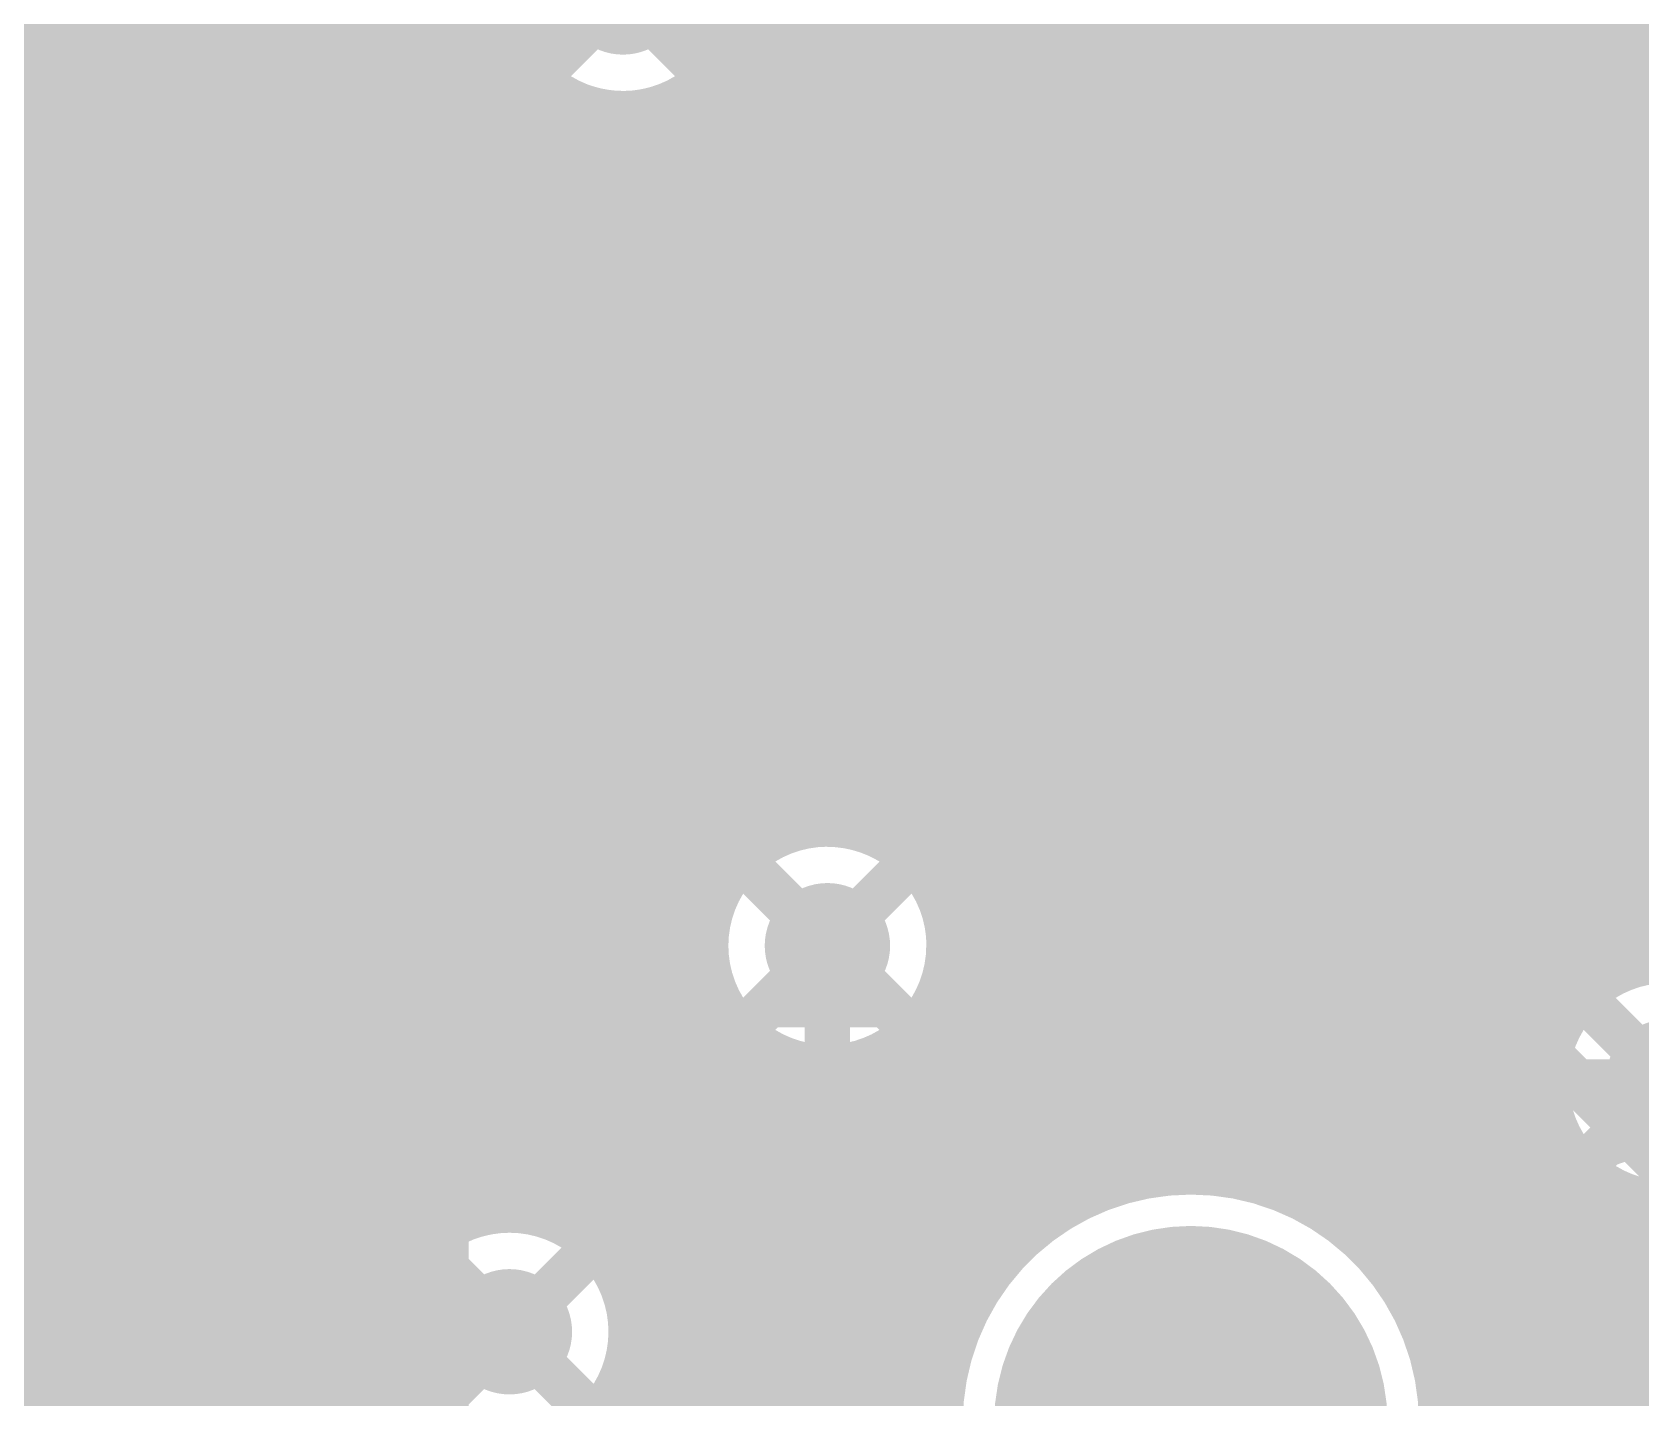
# Model space of a CAD drawing. Extents: x -5 to 112, y -62 to 71.
# Drawn here: x 57.02 to 66.02, y 46.49 to 54.13 of the extents above; entities that cross this region are included whole.
import ezdxf

# ---------------------------------------------------------------- set-up
doc = ezdxf.new("R2010")
doc.units = 0
doc.header["$MEASUREMENT"] = 0
doc.layers.get('0').update_dxf_attribs({"linetype": 'CONTINUOUS'})
for name, color, linetype in [('25-336-0_BOT', 7, 'CONTINUOUS'), ('25-336-0_DRD', 7, 'CONTINUOUS'), ('25-336-0_DRL', 2, 'CONTINUOUS'), ('25-336-0_IN1', 4, 'CONTINUOUS'), ('25-336-0_IN2', 3, 'CONTINUOUS'), ('25-336-0_SMB', 5, 'CONTINUOUS'), ('25-336-0_SMT', 10, 'CONTINUOUS'), ('25-336-0_SPT', 14, 'CONTINUOUS'), ('25-336-0_SST', 9, 'CONTINUOUS'), ('25-336-0_TOP', 12, 'CONTINUOUS'), ('THRUHOLE_TAP', 8, 'CONTINUOUS')]:
    doc.layers.add(name, color=color, linetype=linetype)

# ---------------------------------------------------------------- blocks, each defined once
blk = doc.blocks.new('ROUND_33')
at = {"const_width": 1.09982}
blk.add_lwpolyline([(-0.54991, 0, 1), (0.54991, 0, 1)], format="xyb", close=True, dxfattribs=at)
blk = doc.blocks.new('ROUND_11')
at = {"const_width": 0.35052}
blk.add_lwpolyline([(-0.17526, 0, 1), (0.17526, 0, 1)], format="xyb", close=True, dxfattribs=at)
blk = doc.blocks.new('ROUND_65')
at = {"const_width": 0.35052}
blk.add_lwpolyline([(-0.17526, 0, 1), (0.17526, 0, 1)], format="xyb", close=True, dxfattribs=at)
blk = doc.blocks.new('ROUND_59')
at = {"const_width": 0.50038}
blk.add_lwpolyline([(-0.25019, 0, 1), (0.25019, 0, 1)], format="xyb", close=True, dxfattribs=at)
blk = doc.blocks.new('ROUND_81')
at = {"const_width": 0.10033}
blk.add_lwpolyline([(-0.050164, 0, 1), (0.050164, 0, 1)], format="xyb", close=True, dxfattribs=at)
blk = doc.blocks.new('ROUND_82')
at = {"const_width": 0.10033}
blk.add_lwpolyline([(-0.050164, 0, 1), (0.050164, 0, 1)], format="xyb", close=True, dxfattribs=at)
blk = doc.blocks.new('ROUND_68')
at = {"const_width": 0.35052}
blk.add_lwpolyline([(-0.17526, 0, 1), (0.17526, 0, 1)], format="xyb", close=True, dxfattribs=at)
blk = doc.blocks.new('RECTANGLE_2')
blk.add_solid([(0.4826, 0.4064), (0.4826, -0.4064), (-0.4826, 0.4064), (-0.4826, -0.4064)])
blk = doc.blocks.new('RECTANGLE_8')
blk.add_solid([(1.12522, 1.14935), (1.12522, -1.14935), (-1.12522, 1.14935), (-1.12522, -1.14935)])
blk = doc.blocks.new('RECTANGLE_52')
blk.add_solid([(0.8636, 2.0066), (0.8636, -2.0066), (-0.8636, 2.0066), (-0.8636, -2.0066)])
blk = doc.blocks.new('RECTANGLE_53')
blk.add_solid([(0.8636, 0.6985), (0.8636, -0.6985), (-0.8636, 0.6985), (-0.8636, -0.6985)])
blk = doc.blocks.new('ROUND_73')
at = {"const_width": 0.10033}
blk.add_lwpolyline([(-0.050164, 0, 1), (0.050164, 0, 1)], format="xyb", close=True, dxfattribs=at)

msp = doc.modelspace()

# ---------------------------------------------------------------- linework, layer by layer
at = {"layer": '25-336-0_BOT'}
for points, const_width in [([(62.3316, 70.231), (62.3316, 47.17796)], 0.254), ([(62.5602, 70.231), (62.5602, 47.43196)], 0.254), ([(62.7888, 70.231), (62.7888, 47.59452)], 0.254), ([(63.0174, 70.231), (63.0174, 47.7012)], 0.254), ([(63.246, 70.231), (63.246, 47.76216)], 0.254), ([(63.4746, 70.231), (63.4746, 47.78502)], 0.254), ([(63.7032, 70.231), (63.7032, 47.76978)], 0.254), ([(63.9318, 70.231), (63.9318, 47.71898)], 0.254), ([(64.1604, 70.231), (64.1604, 47.62246)], 0.254), ([(64.389, 70.231), (64.389, 47.47514)], 0.254), ([(64.6176, 70.231), (64.6176, 47.24654)], 0.254), ([(64.8462, 70.231), (64.8462, 46.8376)], 0.254), ([(65.0748, 70.231), (65.0748, 27.432)], 0.254), ([(65.3034, 70.231), (65.3034, 27.432)], 0.254), ([(65.532, 70.231), (65.532, 48.5013)], 0.254), ([(65.7606, 70.231), (65.7606, 48.80356)], 0.254), ([(65.9892, 70.231), (65.9892, 48.91532)], 0.254), ([(62.103, 60.93968), (62.103, 49.2633)], 0.254), ([(61.8744, 60.70346), (61.8744, 49.56556)], 0.254), ([(61.6458, 60.47486), (61.6458, 49.67732)], 0.254), ([(61.4172, 60.24626), (61.4172, 49.70018)], 0.254), ([(60.325, 59.944), (60.325, 54.356)], 0.635), ([(61.1886, 60.01766), (61.1886, 49.64176)], 0.254), ([(60.325, 54.356), (52.578, 54.356), (51.308, 53.086), (51.308, 50.165), (52.4002, 49.0728), (52.4002, 44.3738)], 0.635), ([(60.96, 54.11216), (60.96, 49.47412)], 0.254), ([(68.51904, 54.1782), (60.98032, 54.1782)], 0.254), ([(68.5038, 53.9496), (60.86856, 53.9496)], 0.254), ([(60.7314, 53.8099), (60.7314, 44.18076)], 0.254), ([(60.11672, 53.7083), (52.8447, 53.7083)], 0.254), ([(60.08116, 53.721), (52.8574, 53.721)], 0.254), ([(57.0738, 53.7083), (57.0738, 46.5582)], 0.254), ([(57.3024, 53.7083), (57.3024, 46.7868)], 0.254), ([(57.531, 53.7083), (57.531, 47.0154)], 0.254), ([(57.7596, 53.7083), (57.7596, 47.244)], 0.254), ([(57.9882, 53.7083), (57.9882, 47.4345)], 0.254), ([(58.2168, 53.7083), (58.2168, 47.50562)], 0.254), ([(58.4454, 53.7083), (58.4454, 47.5107)], 0.254), ([(58.674, 53.7083), (58.674, 47.5107)], 0.254), ([(58.9026, 53.7083), (58.9026, 47.5107)], 0.254), ([(59.1312, 53.7083), (59.1312, 47.5107)], 0.254), ([(59.3598, 53.7083), (59.3598, 47.5107)], 0.254), ([(59.5884, 53.7083), (59.5884, 47.53356)], 0.254), ([(59.817, 53.7083), (59.817, 47.53102)], 0.254), ([(60.0456, 53.7083), (60.0456, 47.44212)], 0.254), ([(60.2742, 53.67782), (60.2742, 47.21098)], 0.254), ([(60.5028, 53.69814), (60.5028, 44.23918)], 0.254), ([(68.52666, 53.721), (60.5663, 53.721)], 0.254), ([(68.5927, 53.4924), (53.48732, 53.4924)], 0.254), ([(68.707, 53.2638), (54.1274, 53.2638)], 0.254), ([(68.8848, 53.0352), (54.3941, 53.0352)], 0.254), ([(69.18198, 52.8066), (54.56428, 52.8066)], 0.254), ([(91.74988, 52.578), (54.67604, 52.578)], 0.254), ([(91.78544, 52.3494), (54.74208, 52.3494)], 0.254), ([(91.85402, 52.1208), (54.76748, 52.1208)], 0.254), ([(91.96578, 51.8922), (54.75732, 51.8922)], 0.254), ([(90.18778, 51.6636), (54.7116, 51.6636)], 0.254), ([(89.82202, 51.435), (54.62016, 51.435)], 0.254), ([(89.59596, 51.2064), (54.48046, 51.2064)], 0.254), ([(89.44356, 50.9778), (54.26202, 50.9778)], 0.254), ([(89.33942, 50.7492), (53.88864, 50.7492)], 0.254), ([(89.27592, 50.5206), (51.9557, 50.5206)], 0.254), ([(89.24544, 50.292), (52.0954, 50.292)], 0.254), ([(89.25052, 50.0634), (52.324, 50.0634)], 0.254), ([(89.28862, 49.8348), (52.5526, 49.8348)], 0.254), ([(61.12002, 49.6062), (52.7812, 49.6062)], 0.254), ([(89.35974, 49.6062), (61.81598, 49.6062)], 0.254), ([(60.88888, 49.3776), (52.9717, 49.3776)], 0.254), ([(89.47404, 49.3776), (62.04712, 49.3776)], 0.254), ([(60.79998, 49.149), (53.04282, 49.149)], 0.254), ([(89.64168, 49.149), (62.13602, 49.149)], 0.254), ([(61.468, 39.878), (61.468, 49.022)], 0.254), ([(60.7949, 48.9204), (53.0479, 48.9204)], 0.254), ([(66.00444, 48.9204), (62.13856, 48.9204)], 0.254), ([(62.103, 48.77816), (62.103, 46.6598)], 0.254), ([(60.87364, 48.6918), (53.0479, 48.6918)], 0.254), ([(65.64122, 48.6918), (62.06236, 48.6918)], 0.254), ([(60.96, 48.56988), (60.96, 44.01312)], 0.254), ([(61.0108, 48.4632), (53.0479, 48.4632)], 0.254), ([(61.0108, 48.51908), (61.0108, 43.94708)], 0.254), ([(61.9252, 48.51908), (61.9252, 40.38092)], 0.254), ([(65.51676, 48.4632), (61.9252, 48.4632)], 0.254), ([(61.0108, 48.2346), (53.0479, 48.2346)], 0.254), ([(65.48628, 48.2346), (61.9252, 48.2346)], 0.254), ([(61.0108, 48.006), (53.0479, 48.006)], 0.254), ([(65.53708, 48.006), (61.9252, 48.006)], 0.254), ([(65.532, 48.01616), (65.532, 37.1983)], 0.254), ([(61.0108, 47.7774), (53.0479, 47.7774)], 0.254), ([(63.35268, 47.7774), (61.9252, 47.7774)], 0.254), ([(65.68694, 47.7774), (63.64732, 47.7774)], 0.254), ([(65.7098, 47.75708), (65.7098, 37.45992)], 0.254), ([(61.0108, 47.5488), (53.0479, 47.5488)], 0.254), ([(62.7126, 47.5488), (61.9252, 47.5488)], 0.254), ([(65.7098, 47.5488), (64.2874, 47.5488)], 0.254), ([(59.48172, 47.5107), (58.293, 47.5107)], 0.254), ([(57.83326, 47.3202), (53.0479, 47.3202)], 0.254), ([(57.82818, 47.31258), (57.07888, 46.56582)], 0.254), ([(61.0108, 47.3202), (60.19292, 47.3202)], 0.254), ([(62.44336, 47.3202), (61.9252, 47.3202)], 0.254), ([(65.7098, 47.3202), (64.5541, 47.3202)], 0.254), ([(57.60466, 47.0916), (53.0479, 47.0916)], 0.254), ([(59.69, 46.863), (58.293, 46.863), (57.531, 46.101), (57.531, 34.29)], 0.635), ([(61.0108, 47.0916), (60.33008, 47.0916)], 0.254), ([(62.27318, 47.0916), (61.9252, 47.0916)], 0.254), ([(65.7098, 47.0916), (64.72428, 47.0916)], 0.254), ([(57.37606, 46.863), (53.0479, 46.863)], 0.254), ([(61.0108, 46.863), (60.37072, 46.863)], 0.254), ([(62.16396, 46.863), (61.9252, 46.863)], 0.254), ([(65.7098, 46.863), (64.83604, 46.863)], 0.254), ([(57.14746, 46.6344), (53.0479, 46.6344)], 0.254), ([(61.0108, 46.6344), (60.33008, 46.6344)], 0.254), ([(62.09792, 46.6344), (61.9252, 46.6344)], 0.254), ([(65.7098, 46.6344), (64.90208, 46.6344)], 0.254), ([(60.2742, 46.51502), (60.2742, 44.21632)], 0.254), ([(56.9595, 46.4058), (53.0479, 46.4058)], 0.254), ([(61.0108, 46.4058), (60.19292, 46.4058)], 0.254), ([(62.06998, 46.4058), (61.9252, 46.4058)], 0.254), ([(65.7098, 46.4058), (64.92748, 46.4058)], 0.254)]:
    msp.add_lwpolyline(points, dxfattribs=dict(at, const_width=const_width))
at = {"layer": '25-336-0_BOT', "const_width": 0.254}
for points in [[(60.325, 53.67528, 0.4142136), (61.00572, 54.356)], [(60.325, 53.67528, 0.4142136), (61.00572, 54.356)], [(60.11672, 53.7083, 0.0779385), (60.325, 53.67564)], [(60.11672, 53.7083, 0.0779385), (60.325, 53.67564)], [(61.468, 49.70272, 0.4142136), (60.78728, 49.022)], [(62.14872, 49.022, 0.4142136), (61.468, 49.70272)], [(60.78728, 49.022, 0.2113086), (61.0101, 48.51831)], [(61.9252, 48.51908, 0.2113087), (62.14768, 49.022)], [(66.167, 48.94072, 0.4142136), (65.48628, 48.26)], [(65.48628, 48.26, 0.2113086), (65.7091, 47.75631)], [(63.5, 47.78502, 0.4142136), (62.06998, 46.355)], [(64.93002, 46.355, 0.4142136), (63.5, 47.78502)], [(59.69, 47.54372, 0.077939), (59.48161, 47.51104)], [(60.37072, 46.863, 0.4142136), (59.69, 47.54372)], [(58.293, 47.5107, 0.1989129), (57.83501, 47.32099)], [(59.69, 46.18228, 0.4142136), (60.37072, 46.863)], [(57.0738, 46.5582, 0.1989124), (56.88442, 46.101)], [(57.0738, 46.5582, 0.1989124), (56.88442, 46.101)]]:
    msp.add_lwpolyline(points, format="xyb", dxfattribs=at)
at = {"layer": '25-336-0_DRD', "const_width": 0.254}
for points in [[(61.595, 55.626), (59.055, 53.086)], [(61.595, 53.086), (59.055, 55.626)], [(61.595, 55.626), (59.055, 53.086)], [(61.595, 53.086), (59.055, 55.626)], [(68.1482, 51.3588), (65.6082, 48.8188)], [(68.1482, 48.8188), (65.6082, 51.3588)], [(68.1482, 51.3588), (65.6082, 48.8188)], [(68.1482, 48.8188), (65.6082, 51.3588)], [(68.1482, 51.3588), (65.6082, 48.8188)], [(68.1482, 48.8188), (65.6082, 51.3588)], [(62.738, 50.292), (60.198, 47.752)], [(62.738, 47.752), (60.198, 50.292)], [(66.167, 50.292), (63.627, 47.752)], [(66.167, 47.752), (63.627, 50.292)], [(67.437, 49.53), (64.897, 46.99)], [(67.437, 46.99), (64.897, 49.53)], [(60.96, 48.133), (58.42, 45.593)], [(60.96, 45.593), (58.42, 48.133)], [(63.5, 46.99), (62.865, 46.355)], [(64.135, 46.355), (63.5, 46.99)]]:
    msp.add_lwpolyline(points, dxfattribs=at)
at = {"layer": '25-336-0_IN1', "const_width": 0.254}
for points in [[(57.0992, 69.85), (57.0992, 34.81578)], [(57.3278, 69.85), (57.3278, 34.9377)], [(57.5564, 69.85), (57.5564, 34.96818)], [(57.785, 69.85), (57.785, 34.91992)], [(58.0136, 69.85), (58.0136, 34.76752)], [(58.2422, 69.85), (58.2422, 28.067)], [(58.4708, 69.85), (58.4708, 29.37002)], [(58.6994, 69.85), (58.6994, 29.37002)], [(58.928, 69.85), (58.928, 29.37002)], [(59.1566, 69.85), (59.1566, 47.28464)], [(59.3852, 69.85), (59.3852, 47.47006)], [(59.6138, 69.85), (59.6138, 47.53864)], [(61.214, 69.85), (61.214, 49.65192)], [(61.4426, 69.85), (61.4426, 49.70018)], [(61.6712, 69.85), (61.6712, 49.6697)], [(61.8998, 69.85), (61.8998, 49.54778)], [(62.1284, 69.85), (62.1284, 49.18202)], [(62.357, 69.85), (62.357, 47.21352)], [(62.5856, 69.85), (62.5856, 47.45482)], [(62.8142, 69.85), (62.8142, 47.60976)], [(63.0428, 69.85), (63.0428, 47.70882)], [(63.2714, 69.85), (63.2714, 47.76724)], [(63.5, 69.85), (63.5, 47.78502)], [(63.7286, 69.85), (63.7286, 47.76724)], [(63.9572, 69.85), (63.9572, 47.70882)], [(64.1858, 69.85), (64.1858, 47.60976)], [(64.4144, 69.85), (64.4144, 47.45482)], [(64.643, 69.85), (64.643, 47.21352)], [(64.8716, 69.85), (64.8716, 46.75886)], [(65.1002, 69.85), (65.1002, 28.067)], [(65.3288, 69.85), (65.3288, 28.067)], [(65.5574, 69.85), (65.5574, 48.55972)], [(65.786, 69.85), (65.786, 48.82388)], [(66.0146, 69.85), (66.0146, 48.92294)], [(59.66714, 54.1782), (40.09136, 54.1782)], [(68.51904, 54.1782), (60.98032, 54.1782)], [(60.9854, 54.19344), (60.9854, 49.49952)], [(59.7789, 53.9496), (40.16756, 53.9496)], [(68.5038, 53.9496), (60.86856, 53.9496)], [(59.8424, 53.87594), (59.8424, 47.52594)], [(60.7568, 53.83022), (60.7568, 44.16806)], [(60.08116, 53.721), (40.16502, 53.721)], [(60.071, 53.72608), (60.071, 47.42688)], [(60.2996, 53.67528), (60.2996, 47.16272)], [(60.5282, 53.70576), (60.5282, 44.23664)], [(68.52666, 53.721), (60.5663, 53.721)], [(68.5927, 53.4924), (53.48732, 53.4924)], [(68.707, 53.2638), (54.1274, 53.2638)], [(68.8848, 53.0352), (54.3941, 53.0352)], [(69.18198, 52.8066), (54.56428, 52.8066)], [(91.74988, 52.578), (54.67604, 52.578)], [(91.78544, 52.3494), (54.74208, 52.3494)], [(91.85402, 52.1208), (54.76748, 52.1208)], [(91.96578, 51.8922), (54.75732, 51.8922)], [(90.18778, 51.6636), (54.7116, 51.6636)], [(89.82202, 51.435), (54.62016, 51.435)], [(89.59596, 51.2064), (54.48046, 51.2064)], [(89.44356, 50.9778), (54.26202, 50.9778)], [(89.33942, 50.7492), (53.88864, 50.7492)], [(89.27592, 50.5206), (45.88764, 50.5206)], [(89.24544, 50.292), (33.83788, 50.292)], [(89.25052, 50.0634), (33.57372, 50.0634)], [(89.28862, 49.8348), (31.3182, 49.8348)], [(61.12002, 49.6062), (31.3182, 49.6062)], [(89.35974, 49.6062), (61.81598, 49.6062)], [(60.88888, 49.3776), (43.27652, 49.3776)], [(89.47404, 49.3776), (62.04712, 49.3776)], [(60.79998, 49.149), (43.42892, 49.149)], [(89.64168, 49.149), (62.13602, 49.149)], [(60.7949, 48.9204), (43.47718, 48.9204)], [(66.00444, 48.9204), (62.13856, 48.9204)], [(62.1284, 48.85944), (62.1284, 46.75886)], [(60.87364, 48.6918), (43.4467, 48.6918)], [(65.64122, 48.6918), (62.06236, 48.6918)], [(60.9854, 48.54194), (60.9854, 43.98264)], [(61.07938, 48.4632), (43.32478, 48.4632)], [(65.51676, 48.4632), (61.85408, 48.4632)], [(61.8998, 48.49622), (61.8998, 40.40378)], [(61.214, 48.39208), (61.214, 40.50792)], [(61.6712, 48.37176), (61.6712, 40.5257)], [(61.4426, 48.34128), (61.4426, 40.55618)], [(65.48628, 48.2346), (42.95902, 48.2346)], [(65.53708, 48.006), (31.3182, 48.006)], [(65.5574, 47.95774), (65.5574, 37.25672)], [(63.35268, 47.7774), (31.3182, 47.7774)], [(65.68694, 47.7774), (63.64732, 47.7774)], [(65.786, 47.69612), (65.786, 37.52088)], [(62.7126, 47.5488), (31.3182, 47.5488)], [(91.75242, 47.5488), (64.2874, 47.5488)], [(66.0146, 47.59706), (66.0146, 37.61994)], [(59.18708, 47.3202), (31.3182, 47.3202)], [(62.44336, 47.3202), (60.19292, 47.3202)], [(91.79052, 47.3202), (64.5541, 47.3202)], [(59.04992, 47.0916), (31.3182, 47.0916)], [(62.27318, 47.0916), (60.33008, 47.0916)], [(91.86672, 47.0916), (64.72428, 47.0916)], [(59.00928, 46.863), (31.3182, 46.863)], [(62.16396, 46.863), (60.37072, 46.863)], [(91.98356, 46.863), (64.83604, 46.863)], [(59.04992, 46.6344), (31.3182, 46.6344)], [(60.2996, 46.56074), (60.2996, 44.22394)], [(62.09792, 46.6344), (60.33008, 46.6344)], [(92.15374, 46.6344), (64.90208, 46.6344)], [(59.18708, 46.4058), (31.3182, 46.4058)], [(59.1566, 46.44136), (59.1566, 29.37002)], [(62.06998, 46.4058), (60.19292, 46.4058)], [(92.41028, 46.4058), (64.92748, 46.4058)]]:
    msp.add_lwpolyline(points, dxfattribs=at)
for points in [[(59.64428, 54.356, 0.4142136), (60.325, 53.67528)], [(59.64428, 54.356, 0.4142136), (60.325, 53.67528)], [(60.325, 53.67528, 0.4142136), (61.00572, 54.356)], [(60.325, 53.67528, 0.4142136), (61.00572, 54.356)], [(61.468, 49.70272, 0.4142136), (60.78728, 49.022)], [(62.14872, 49.022, 0.4142136), (61.468, 49.70272)], [(60.78728, 49.022, 0.4142136), (61.468, 48.34128)], [(61.468, 48.34128, 0.4142136), (62.14872, 49.022)], [(66.167, 48.94072, 0.4142136), (65.48628, 48.26)], [(65.48628, 48.26, 0.4142136), (66.167, 47.57928)], [(63.5, 47.78502, 0.4142136), (62.06998, 46.355)], [(64.93002, 46.355, 0.4142136), (63.5, 47.78502)], [(59.69, 47.54372, 0.4142136), (59.00928, 46.863)], [(60.37072, 46.863, 0.4142136), (59.69, 47.54372)], [(59.00928, 46.863, 0.4142136), (59.69, 46.18228)], [(59.69, 46.18228, 0.4142136), (60.37072, 46.863)]]:
    msp.add_lwpolyline(points, format="xyb", dxfattribs=at)
at = {"layer": '25-336-0_IN2', "const_width": 0.254}
for points in [[(57.0992, 69.85), (57.0992, 34.81578)], [(57.3278, 69.85), (57.3278, 34.9377)], [(57.5564, 69.85), (57.5564, 34.96818)], [(57.785, 69.85), (57.785, 34.91992)], [(58.0136, 69.85), (58.0136, 34.76752)], [(58.2422, 69.85), (58.2422, 28.067)], [(58.4708, 69.85), (58.4708, 29.37002)], [(58.6994, 69.85), (58.6994, 29.37002)], [(58.928, 69.85), (58.928, 29.37002)], [(59.1566, 69.85), (59.1566, 47.28464)], [(59.3852, 69.85), (59.3852, 47.47006)], [(59.6138, 69.85), (59.6138, 47.53864)], [(61.214, 69.85), (61.214, 49.65192)], [(61.4426, 69.85), (61.4426, 49.70018)], [(61.6712, 69.85), (61.6712, 49.6697)], [(61.8998, 69.85), (61.8998, 49.54778)], [(62.1284, 69.85), (62.1284, 49.18202)], [(62.357, 69.85), (62.357, 47.21352)], [(62.5856, 69.85), (62.5856, 47.45482)], [(62.8142, 69.85), (62.8142, 47.60976)], [(63.0428, 69.85), (63.0428, 47.70882)], [(63.2714, 69.85), (63.2714, 47.76724)], [(63.5, 69.85), (63.5, 47.78502)], [(63.7286, 69.85), (63.7286, 47.76724)], [(63.9572, 69.85), (63.9572, 47.70882)], [(64.1858, 69.85), (64.1858, 47.60976)], [(64.4144, 69.85), (64.4144, 47.45482)], [(64.643, 69.85), (64.643, 47.21352)], [(64.8716, 69.85), (64.8716, 46.75886)], [(65.1002, 69.85), (65.1002, 28.067)], [(65.3288, 69.85), (65.3288, 28.067)], [(65.5574, 69.85), (65.5574, 48.55972)], [(65.786, 69.85), (65.786, 48.82388)], [(66.0146, 69.85), (66.0146, 48.92294)], [(59.66714, 54.1782), (40.09136, 54.1782)], [(68.51904, 54.1782), (60.98032, 54.1782)], [(60.9854, 54.19344), (60.9854, 49.49952)], [(59.7789, 53.9496), (40.16756, 53.9496)], [(68.5038, 53.9496), (60.86856, 53.9496)], [(59.8424, 53.87594), (59.8424, 47.52594)], [(60.7568, 53.83022), (60.7568, 44.16806)], [(60.08116, 53.721), (40.16502, 53.721)], [(60.071, 53.72608), (60.071, 47.42688)], [(60.2996, 53.67528), (60.2996, 47.16272)], [(60.5282, 53.70576), (60.5282, 44.23664)], [(68.52666, 53.721), (60.5663, 53.721)], [(68.5927, 53.4924), (53.48732, 53.4924)], [(68.707, 53.2638), (54.1274, 53.2638)], [(68.8848, 53.0352), (54.3941, 53.0352)], [(69.18198, 52.8066), (54.56428, 52.8066)], [(91.74988, 52.578), (54.67604, 52.578)], [(91.78544, 52.3494), (54.74208, 52.3494)], [(91.85402, 52.1208), (54.76748, 52.1208)], [(91.96578, 51.8922), (54.75732, 51.8922)], [(90.18778, 51.6636), (54.7116, 51.6636)], [(89.82202, 51.435), (54.62016, 51.435)], [(89.59596, 51.2064), (54.48046, 51.2064)], [(89.44356, 50.9778), (54.26202, 50.9778)], [(89.33942, 50.7492), (53.88864, 50.7492)], [(89.27592, 50.5206), (45.88764, 50.5206)], [(89.24544, 50.292), (33.83788, 50.292)], [(89.25052, 50.0634), (33.57372, 50.0634)], [(89.28862, 49.8348), (-3.937, 49.8348)], [(61.12002, 49.6062), (-3.937, 49.6062)], [(89.35974, 49.6062), (61.81598, 49.6062)], [(60.88888, 49.3776), (43.27652, 49.3776)], [(89.47404, 49.3776), (62.04712, 49.3776)], [(60.79998, 49.149), (43.42892, 49.149)], [(89.64168, 49.149), (62.13602, 49.149)], [(60.7949, 48.9204), (43.47718, 48.9204)], [(66.00444, 48.9204), (62.13856, 48.9204)], [(62.1284, 48.85944), (62.1284, 46.75886)], [(60.87364, 48.6918), (43.4467, 48.6918)], [(65.64122, 48.6918), (62.06236, 48.6918)], [(60.9854, 48.54194), (60.9854, 43.98264)], [(61.07938, 48.4632), (43.32478, 48.4632)], [(65.51676, 48.4632), (61.85408, 48.4632)], [(61.8998, 48.49622), (61.8998, 40.40378)], [(61.214, 48.39208), (61.214, 40.50792)], [(61.6712, 48.37176), (61.6712, 40.5257)], [(61.4426, 48.34128), (61.4426, 40.55618)], [(65.48628, 48.2346), (42.95902, 48.2346)], [(65.53708, 48.006), (-3.937, 48.006)], [(65.5574, 47.95774), (65.5574, 37.25672)], [(63.35268, 47.7774), (19.59102, 47.7774)], [(65.68694, 47.7774), (63.64732, 47.7774)], [(65.786, 47.69612), (65.786, 37.52088)], [(62.7126, 47.5488), (19.95678, 47.5488)], [(91.75242, 47.5488), (64.2874, 47.5488)], [(66.0146, 47.59706), (66.0146, 37.61994)], [(59.18708, 47.3202), (20.0787, 47.3202)], [(62.44336, 47.3202), (60.19292, 47.3202)], [(91.79052, 47.3202), (64.5541, 47.3202)], [(59.04992, 47.0916), (28.23972, 47.0916)], [(62.27318, 47.0916), (60.33008, 47.0916)], [(91.86672, 47.0916), (64.72428, 47.0916)], [(59.00928, 46.863), (28.50388, 46.863)], [(62.16396, 46.863), (60.37072, 46.863)], [(91.98356, 46.863), (64.83604, 46.863)], [(59.04992, 46.6344), (28.60294, 46.6344)], [(60.2996, 46.56074), (60.2996, 44.22394)], [(62.09792, 46.6344), (60.33008, 46.6344)], [(92.15374, 46.6344), (64.90208, 46.6344)], [(59.18708, 46.4058), (28.61564, 46.4058)], [(59.1566, 46.44136), (59.1566, 29.37002)], [(62.06998, 46.4058), (60.19292, 46.4058)], [(92.41028, 46.4058), (64.92748, 46.4058)]]:
    msp.add_lwpolyline(points, dxfattribs=at)
for points in [[(59.64428, 54.356, 0.4142136), (60.325, 53.67528)], [(59.64428, 54.356, 0.4142136), (60.325, 53.67528)], [(60.325, 53.67528, 0.4142136), (61.00572, 54.356)], [(60.325, 53.67528, 0.4142136), (61.00572, 54.356)], [(61.468, 49.70272, 0.4142136), (60.78728, 49.022)], [(62.14872, 49.022, 0.4142136), (61.468, 49.70272)], [(60.78728, 49.022, 0.4142136), (61.468, 48.34128)], [(61.468, 48.34128, 0.4142136), (62.14872, 49.022)], [(66.167, 48.94072, 0.4142136), (65.48628, 48.26)], [(65.48628, 48.26, 0.4142136), (66.167, 47.57928)], [(63.5, 47.78502, 0.4142136), (62.06998, 46.355)], [(64.93002, 46.355, 0.4142136), (63.5, 47.78502)], [(59.69, 47.54372, 0.4142136), (59.00928, 46.863)], [(60.37072, 46.863, 0.4142136), (59.69, 47.54372)], [(59.00928, 46.863, 0.4142136), (59.69, 46.18228)], [(59.69, 46.18228, 0.4142136), (60.37072, 46.863)]]:
    msp.add_lwpolyline(points, format="xyb", dxfattribs=at)
at = {"layer": '25-336-0_SST', "const_width": 0.1524}
for points in [[(64.2366, 48.641), (64.2366, 55.499), (55.1434, 55.499), (55.1434, 48.641), (64.2366, 48.641)], [(64.95542, 53.5051), (64.95542, 53.98008), (65.63106, 53.5051), (65.80124, 53.5051), (65.97142, 53.56606), (65.97142, 53.92166), (65.80124, 53.98008)], [(64.95542, 52.96408), (65.12306, 53.08346), (65.29324, 53.14188), (65.63106, 53.14188), (65.80124, 53.08346), (65.97142, 52.96408), (65.97142, 52.8447), (65.80124, 52.72786), (65.63106, 52.6669), (65.29324, 52.6669), (65.12306, 52.72786), (64.95542, 52.8447), (64.95542, 52.96408)], [(66.2305, 49.3395), (66.2305, 52.2605), (64.5922, 52.2605), (64.5922, 49.3395), (66.2305, 49.3395)], [(66.77406, 47.41926), (65.92824, 47.41926), (65.75806, 47.48022), (65.75806, 47.83582), (65.92824, 47.89424), (66.77406, 47.89424)], [(61.57976, 47.14494), (61.57976, 47.61992)], [(59.08548, 47.44974), (59.3852, 47.44974), (59.3852, 41.45026), (59.08548, 41.45026)], [(60.56376, 47.3837), (61.57976, 47.3837)], [(66.26606, 46.64202), (66.43624, 46.58106), (66.60642, 46.58106), (66.77406, 46.64202), (66.77406, 46.99762), (66.60642, 47.05604), (66.43624, 47.05604), (66.26606, 46.99762), (66.26606, 46.64202), (66.09842, 46.58106), (65.92824, 46.58106), (65.75806, 46.64202), (65.75806, 46.99762), (65.92824, 47.05604), (66.09842, 47.05604), (66.26606, 46.99762)], [(61.07176, 46.78172), (61.07176, 46.42612), (61.24194, 46.30674), (61.41212, 46.30674), (61.57976, 46.42612), (61.57976, 46.78172), (60.56376, 46.78172)]]:
    msp.add_lwpolyline(points, dxfattribs=at)
at = {"layer": '25-336-0_SST', "const_width": 0.254}
for points in [[(63.5, 47.75708, 0.4142136), (62.09792, 46.355)], [(64.90208, 46.355, 0.4142136), (63.5, 47.75708)]]:
    msp.add_lwpolyline(points, format="xyb", dxfattribs=at)
at = {"layer": '25-336-0_TOP'}
for points, const_width in [([(56.388, 52.07), (56.388, 53.594), (59.309, 56.515), (80.264, 56.515), (83.312, 59.563), (103.632, 59.563), (106.172, 57.023), (106.172, 53.213), (105.41, 52.451), (105.41, 46.482), (104.394, 45.466), (99.822, 45.466), (98.16592, 43.80992), (98.16592, 40.64)], 0.635), ([(59.5757, 55.8673), (57.5818, 53.87086)], 0.254), ([(59.6138, 55.8673), (59.6138, 52.7177)], 0.254), ([(59.3852, 55.67426), (59.3852, 52.7177)], 0.254), ([(59.1566, 55.44566), (59.1566, 52.7177)], 0.254), ([(58.928, 55.21706), (58.928, 52.7177)], 0.254), ([(58.6994, 54.98846), (58.6994, 52.7177)], 0.254), ([(62.992, 54.356), (69.469, 54.356), (69.85, 53.975)], 1.27), ([(58.4708, 54.75986), (58.4708, 52.7177)], 0.254), ([(58.2422, 54.53126), (58.2422, 52.7177)], 0.254), ([(62.992, 54.356), (60.325, 54.356)], 0.635), ([(60.325, 54.356), (62.992, 54.356)], 0.635), ([(58.0136, 54.30266), (58.0136, 52.7177)], 0.254), ([(59.68492, 54.1274), (57.8358, 54.1274)], 0.254), ([(57.785, 54.07406), (57.785, 52.7177)], 0.254), ([(57.5818, 53.87086), (57.5818, 52.7177)], 0.254), ([(59.82208, 53.8988), (57.6072, 53.8988)], 0.254), ([(59.8424, 53.87594), (59.8424, 52.7177)], 0.254), ([(61.7982, 53.6702), (57.5818, 53.6702)], 0.254), ([(60.071, 53.72608), (60.071, 52.7177)], 0.254), ([(60.2996, 53.67528), (60.2996, 52.7177)], 0.254), ([(60.5282, 53.70576), (60.5282, 52.7177)], 0.254), ([(61.7982, 53.7083), (60.53074, 53.7083)], 0.254), ([(61.7982, 53.7083), (60.53074, 53.7083)], 0.254), ([(60.7568, 53.7083), (60.7568, 52.7177)], 0.254), ([(60.9854, 53.7083), (60.9854, 52.7177)], 0.254), ([(61.214, 53.7083), (61.214, 52.7177)], 0.254), ([(61.4426, 53.7083), (61.4426, 52.7177)], 0.254), ([(61.6712, 53.7083), (61.6712, 52.7177)], 0.254), ([(61.7982, 53.7083), (61.7982, 53.3273)], 0.254), ([(61.7982, 53.4416), (57.5818, 53.4416)], 0.254), ([(64.1858, 53.3908), (64.1858, 53.3273)], 0.254), ([(64.1858, 53.3908), (64.1858, 52.7177)], 0.254), ([(68.63588, 53.3908), (64.1858, 53.3908)], 0.254), ([(64.4144, 53.3908), (64.4144, 52.7177)], 0.254), ([(64.643, 53.3908), (64.643, 52.7177)], 0.254), ([(64.8716, 53.3908), (64.8716, 52.7177)], 0.254), ([(65.1002, 53.3908), (65.1002, 52.66436)], 0.254), ([(65.3288, 53.3908), (65.3288, 52.5018)], 0.254), ([(65.5574, 53.3908), (65.5574, 52.2732)], 0.254), ([(65.786, 53.3908), (65.786, 52.2478)], 0.254), ([(66.0146, 53.3908), (66.0146, 52.2478)], 0.254), ([(64.1858, 53.3273), (61.7982, 53.3273)], 0.254), ([(61.8998, 53.3273), (61.8998, 53.0987)], 0.254), ([(62.1284, 53.3273), (62.1284, 53.0987)], 0.254), ([(62.357, 53.3273), (62.357, 53.0987)], 0.254), ([(62.5856, 53.3273), (62.5856, 53.0987)], 0.254), ([(62.8142, 53.3273), (62.8142, 53.0987)], 0.254), ([(63.0428, 53.3273), (63.0428, 53.0987)], 0.254), ([(63.2714, 53.3273), (63.2714, 53.0987)], 0.254), ([(63.5, 53.3273), (63.5, 53.0987)], 0.254), ([(63.7286, 53.3273), (63.7286, 53.0987)], 0.254), ([(63.9572, 53.3273), (63.9572, 53.0987)], 0.254), ([(68.74002, 53.213), (57.5818, 53.213)], 0.254), ([(64.1858, 53.0987), (61.7982, 53.0987)], 0.254), ([(61.7982, 53.0987), (61.7982, 52.7177)], 0.254), ([(64.1858, 53.0987), (64.1858, 52.7177)], 0.254), ([(61.7982, 52.9844), (57.5818, 52.9844)], 0.254), ([(68.8848, 52.9844), (64.1858, 52.9844)], 0.254), ([(61.7982, 52.7558), (57.5818, 52.7558)], 0.254), ([(61.7982, 52.7177), (57.5818, 52.7177)], 0.254), ([(68.8848, 52.7558), (64.1858, 52.7558)], 0.254), ([(64.8462, 52.7177), (64.1858, 52.7177)], 0.254), ([(68.8848, 52.5272), (65.3034, 52.5272)], 0.254), ([(65.31102, 52.51958), (65.5828, 52.2478)], 0.254), ([(57.785, 46.89856), (57.785, 48.895), (56.388, 50.292), (56.388, 52.07)], 0.635), ([(62.992, 52.07), (56.388, 52.07)], 0.635), ([(62.992, 52.07), (64.8462, 52.07), (65.405, 51.5112)], 0.635), ([(68.8848, 52.2986), (65.532, 52.2986)], 0.254), ([(66.2178, 52.2478), (65.5828, 52.2478)], 0.254), ([(57.5818, 51.4223), (57.5818, 50.0126)], 0.254), ([(61.7982, 51.4223), (57.5818, 51.4223)], 0.254), ([(57.785, 51.4223), (57.785, 49.8094)], 0.254), ([(58.0136, 51.4223), (58.0136, 49.5808)], 0.254), ([(58.2422, 51.4223), (58.2422, 49.3522)], 0.254), ([(58.4708, 51.4223), (58.4708, 48.37938)], 0.254), ([(58.6994, 51.4223), (58.6994, 48.37938)], 0.254), ([(58.928, 51.4223), (58.928, 48.37938)], 0.254), ([(59.1566, 51.4223), (59.1566, 48.37938)], 0.254), ([(59.3852, 51.4223), (59.3852, 47.5107)], 0.254), ([(59.6138, 51.4223), (59.6138, 47.53864)], 0.254), ([(59.8424, 51.4223), (59.8424, 47.52594)], 0.254), ([(60.071, 51.4223), (60.071, 47.42688)], 0.254), ([(60.2996, 51.4223), (60.2996, 47.16272)], 0.254), ([(60.5282, 51.4223), (60.5282, 46.06036)], 0.254), ([(60.7568, 51.4223), (60.7568, 46.28896)], 0.254), ([(60.9854, 51.4223), (60.9854, 49.49952)], 0.254), ([(61.214, 51.4223), (61.214, 49.65192)], 0.254), ([(61.4426, 51.4223), (61.4426, 49.70018)], 0.254), ([(61.6712, 51.4223), (61.6712, 49.6697)], 0.254), ([(61.7982, 51.4223), (61.7982, 51.0413)], 0.254), ([(64.1858, 51.4223), (64.1858, 51.0413)], 0.254), ([(64.57696, 51.4223), (64.1858, 51.4223)], 0.254), ([(64.1858, 51.4223), (64.1858, 48.7172)], 0.254), ([(64.4144, 51.4223), (64.4144, 48.7172)], 0.254), ([(61.7982, 51.3842), (57.5818, 51.3842)], 0.254), ([(64.5922, 51.3842), (64.1858, 51.3842)], 0.254), ([(64.5922, 51.40706), (64.5922, 50.8254)], 0.254), ([(61.7982, 51.1556), (57.5818, 51.1556)], 0.254), ([(64.5922, 51.1556), (64.1858, 51.1556)], 0.254), ([(64.1858, 51.0413), (61.7982, 51.0413)], 0.254), ([(61.8998, 51.0413), (61.8998, 50.8127)], 0.254), ([(62.1284, 51.0413), (62.1284, 50.8127)], 0.254), ([(62.357, 51.0413), (62.357, 50.8127)], 0.254), ([(62.5856, 51.0413), (62.5856, 50.8127)], 0.254), ([(62.8142, 51.0413), (62.8142, 50.8127)], 0.254), ([(63.0428, 51.0413), (63.0428, 50.8127)], 0.254), ([(63.2714, 51.0413), (63.2714, 50.8127)], 0.254), ([(63.5, 51.0413), (63.5, 50.8127)], 0.254), ([(63.7286, 51.0413), (63.7286, 50.8127)], 0.254), ([(63.9572, 51.0413), (63.9572, 50.8127)], 0.254), ([(64.5922, 50.927), (57.5818, 50.927)], 0.254), ([(61.7982, 50.8127), (61.7982, 49.61636)], 0.254), ([(64.1858, 50.8127), (61.7982, 50.8127)], 0.254), ([(62.992, 50.8127), (62.992, 49.784)], 0.254), ([(64.1858, 50.8127), (64.1858, 48.7553)], 0.254), ([(64.5922, 50.8254), (64.5922, 50.7746)], 0.254), ([(61.7982, 50.6984), (57.5818, 50.6984)], 0.254), ([(64.5922, 50.6984), (64.1858, 50.6984)], 0.254), ([(64.5922, 50.7746), (64.5922, 49.3522)], 0.254), ([(61.7982, 50.4698), (57.5818, 50.4698)], 0.254), ([(64.5922, 50.4698), (64.1858, 50.4698)], 0.254), ([(61.7982, 50.2412), (57.5818, 50.2412)], 0.254), ([(64.5922, 50.2412), (64.1858, 50.2412)], 0.254), ([(64.5922, 50.0888), (65.405, 50.0888)], 0.254), ([(66.8782, 50.0888), (65.405, 50.0888)], 0.254), ([(65.405, 50.0888), (66.8782, 50.0888)], 0.254), ([(66.8782, 50.0888), (65.405, 50.0888)], 0.254), ([(65.405, 49.3522), (65.405, 50.0888)], 0.254), ([(66.2178, 50.0888), (65.405, 50.0888)], 0.254), ([(57.5818, 50.0126), (58.23458, 49.35982)], 0.254), ([(61.7982, 50.0126), (57.5818, 50.0126)], 0.254), ([(64.5922, 50.0126), (64.1858, 50.0126)], 0.254), ([(56.02986, 49.7332), (57.1373, 48.62576)], 0.254), ([(61.7982, 49.784), (57.8104, 49.784)], 0.254), ([(61.7982, 49.784), (62.992, 49.784)], 0.254), ([(62.992, 49.784), (63.5, 49.784), (64.262, 49.022), (64.897, 49.022)], 0.254), ([(64.1858, 49.784), (62.992, 49.784)], 0.254), ([(64.5922, 49.784), (64.1858, 49.784)], 0.254), ([(61.468, 49.022), (61.468, 46.355), (60.452, 45.339), (56.515, 45.339), (53.721, 48.133), (33.782, 48.133), (32.3088, 49.6062), (22.8981, 49.6062)], 0.254), ([(61.04636, 49.5554), (58.039, 49.5554)], 0.254), ([(64.5922, 49.5554), (64.1858, 49.5554)], 0.254), ([(66.2178, 49.3522), (64.5922, 49.3522)], 0.254), ([(64.643, 49.3522), (64.643, 48.7172)], 0.254), ([(64.8716, 49.3522), (64.8716, 48.7172)], 0.254), ([(65.1002, 49.3522), (65.1002, 48.7172)], 0.254), ([(65.3288, 49.3522), (65.3288, 48.7172)], 0.254), ([(65.5574, 49.3522), (65.5574, 48.7172)], 0.254), ([(65.786, 49.3522), (65.786, 48.82388)], 0.254), ([(66.0146, 49.3522), (66.0146, 48.92294)], 0.254), ([(60.86094, 49.3268), (58.2676, 49.3268)], 0.254), ([(70.21068, 49.3268), (64.1858, 49.3268)], 0.254), ([(66.167, 48.26), (62.992, 48.26), (61.976, 47.244), (61.976, 45.974), (60.833, 44.831), (56.261, 44.831), (53.467, 47.625), (33.528, 47.625), (32.04718, 49.10582), (22.8981, 49.10582)], 0.254), ([(60.79236, 49.0982), (58.39968, 49.0982)], 0.254), ([(70.43928, 49.0982), (64.1858, 49.0982)], 0.254), ([(58.4327, 48.895), (58.4327, 48.37938)], 0.254), ([(60.80506, 48.8696), (58.4327, 48.8696)], 0.254), ([(65.86474, 48.8696), (64.1858, 48.8696)], 0.254), ([(64.1858, 48.7553), (62.09284, 48.7553)], 0.254), ([(62.1284, 48.7553), (62.1284, 48.04156)], 0.254), ([(62.357, 48.7553), (62.357, 48.27016)], 0.254), ([(62.5856, 48.7553), (62.5856, 48.49876)], 0.254), ([(62.8142, 48.7553), (62.8142, 48.68164)], 0.254), ([(65.66408, 48.7172), (62.992, 48.7172)], 0.254), ([(63.0428, 48.7553), (63.0428, 48.7172)], 0.254), ([(63.2714, 48.7553), (63.2714, 48.7172)], 0.254), ([(63.5, 48.7553), (63.5, 48.7172)], 0.254), ([(63.7286, 48.7553), (63.7286, 48.7172)], 0.254), ([(63.9572, 48.7553), (63.9572, 48.7172)], 0.254), ([(57.12206, 48.641), (43.42892, 48.641)], 0.254), ([(57.0992, 48.66386), (57.0992, 48.37938)], 0.254), ([(57.1373, 48.62576), (57.1373, 48.37938)], 0.254), ([(60.90412, 48.641), (58.4327, 48.641)], 0.254), ([(62.738, 48.641), (62.03188, 48.641)], 0.254), ([(60.9854, 48.54194), (60.9854, 46.51756)], 0.254), ([(62.66942, 48.58258), (61.9252, 47.83836)], 0.254), ([(61.0108, 48.51908), (61.0108, 46.54296)], 0.254), ([(61.9252, 48.51908), (61.9252, 47.83836)], 0.254), ([(57.1373, 48.4124), (54.08676, 48.4124)], 0.254), ([(57.1373, 48.37938), (56.32958, 48.37938)], 0.254), ([(61.0108, 48.4124), (58.4327, 48.4124)], 0.254), ([(59.24042, 48.37938), (58.4327, 48.37938)], 0.254), ([(59.24042, 48.37938), (59.24042, 47.5107)], 0.254), ([(62.4967, 48.4124), (61.9252, 48.4124)], 0.254), ([(61.0108, 48.1838), (59.24042, 48.1838)], 0.254), ([(62.2681, 48.1838), (61.9252, 48.1838)], 0.254), ([(61.0108, 47.9552), (59.24042, 47.9552)], 0.254), ([(62.0395, 47.9552), (61.9252, 47.9552)], 0.254), ([(61.0108, 47.7266), (59.24042, 47.7266)], 0.254), ([(63.17996, 47.8028), (63.10884, 47.72914)], 0.254), ([(65.66408, 47.8028), (63.17996, 47.8028)], 0.254), ([(63.2714, 47.8028), (63.2714, 47.76724)], 0.254), ([(63.7286, 47.8028), (63.7286, 47.76724)], 0.254), ([(65.74536, 47.7266), (63.90386, 47.7266)], 0.254), ([(63.9572, 47.8028), (63.9572, 47.70882)], 0.254), ([(64.1858, 47.8028), (64.1858, 47.60976)], 0.254), ([(64.4144, 47.8028), (64.4144, 47.45482)], 0.254), ([(64.643, 47.8028), (64.643, 47.21352)], 0.254), ([(64.8716, 47.8028), (64.8716, 46.75886)], 0.254), ([(65.1002, 47.8028), (65.1002, 46.72076)], 0.254), ([(65.3288, 47.8028), (65.3288, 46.72076)], 0.254), ([(65.5574, 47.8028), (65.5574, 46.72076)], 0.254), ([(65.786, 47.69612), (65.786, 46.72076)], 0.254), ([(66.0146, 47.59706), (66.0146, 46.72076)], 0.254), ([(59.48172, 47.5107), (59.24042, 47.5107)], 0.254), ([(59.44616, 47.498), (59.24042, 47.498)], 0.254), ([(61.0108, 47.498), (59.9313, 47.498)], 0.254), ([(67.75958, 47.498), (64.35852, 47.498)], 0.254), ([(61.0108, 47.2694), (60.23356, 47.2694)], 0.254), ([(67.75958, 47.2694), (64.59982, 47.2694)], 0.254), ([(57.785, 46.89856), (57.82056, 46.863), (59.69, 46.863)], 0.635), ([(61.0108, 47.0408), (60.34532, 47.0408)], 0.254), ([(67.75958, 47.0408), (64.75476, 47.0408)], 0.254), ([(61.0108, 46.8122), (60.36818, 46.8122)], 0.254), ([(67.75958, 46.8122), (64.85382, 46.8122)], 0.254), ([(67.75958, 46.72076), (64.88176, 46.72076)], 0.254), ([(60.2996, 46.56074), (60.2996, 45.83176)], 0.254), ([(61.0108, 46.5836), (60.30976, 46.5836)], 0.254), ([(61.0108, 46.54296), (60.2615, 45.7962)], 0.254)]:
    msp.add_lwpolyline(points, dxfattribs=dict(at, const_width=const_width))
at = {"layer": '25-336-0_TOP', "const_width": 0.254}
for points in [[(59.64428, 54.356, 0.4142136), (60.325, 53.67528)], [(59.64428, 54.356, 0.4142136), (60.325, 53.67528)], [(60.325, 53.67528, 0.0770435), (60.53108, 53.70722)], [(60.325, 53.67528, 0.0770435), (60.53108, 53.70722)], [(65.3034, 52.5272, 0.1989124), (64.8462, 52.71658)], [(61.468, 49.70272, 0.4142136), (60.78728, 49.022)], [(61.7982, 49.61636, 0.1274582), (61.468, 49.70192)], [(58.4327, 48.895, 0.1989124), (58.24299, 49.35299)], [(60.78728, 49.022, 0.2113086), (61.0101, 48.51831)], [(66.167, 48.94072, 0.2113092), (65.66331, 48.7179)], [(61.9252, 48.51908, 0.1078049), (62.09311, 48.75518)], [(62.992, 48.7172, 0.1989132), (62.66871, 48.58329)], [(63.5, 47.78502, 0.0694421), (63.10849, 47.73038)], [(64.88176, 46.72076, 0.3402992), (63.5, 47.78502)], [(65.66408, 47.8028, 0.2113087), (66.167, 47.58032)], [(59.69, 47.54372, 0.077939), (59.48161, 47.51104)], [(60.37072, 46.863, 0.4142136), (59.69, 47.54372)], [(59.69, 46.18228, 0.4142136), (60.37072, 46.863)]]:
    msp.add_lwpolyline(points, format="xyb", dxfattribs=at)

# ---------------------------------------------------------------- block references
at = {"layer": '25-336-0_BOT'}
for name, p in [('ROUND_11', (60.325, 54.356)), ('ROUND_11', (61.468, 49.022)), ('ROUND_11', (64.897, 49.022)), ('ROUND_11', (66.167, 48.26)), ('ROUND_33', (63.5, 46.355)), ('ROUND_65', (59.69, 46.863))]:
    msp.add_blockref(name, p, dxfattribs=at)
at = {"layer": '25-336-0_DRL'}
for name, p in [('ROUND_81', (61.468, 49.022)), ('ROUND_82', (64.897, 49.022)), ('ROUND_82', (59.69, 46.863)), ('ROUND_59', (63.5, 46.355))]:
    msp.add_blockref(name, p, dxfattribs=at)
at = {"layer": '25-336-0_IN1'}
for name, p in [('ROUND_65', (60.325, 54.356)), ('ROUND_68', (61.468, 49.022)), ('ROUND_65', (64.897, 49.022)), ('ROUND_68', (66.167, 48.26)), ('ROUND_33', (63.5, 46.355)), ('ROUND_65', (59.69, 46.863))]:
    msp.add_blockref(name, p, dxfattribs=at)
at = {"layer": '25-336-0_IN2'}
for name, p in [('ROUND_65', (60.325, 54.356)), ('ROUND_68', (61.468, 49.022)), ('ROUND_65', (64.897, 49.022)), ('ROUND_68', (66.167, 48.26)), ('ROUND_33', (63.5, 46.355)), ('ROUND_65', (59.69, 46.863))]:
    msp.add_blockref(name, p, dxfattribs=at)
at = {"layer": '25-336-0_SMB'}
msp.add_blockref('ROUND_33', (63.5, 46.355), dxfattribs=at)
at = {"layer": '25-336-0_SMT'}
for name, p in [('RECTANGLE_53', (62.992, 54.356)), ('RECTANGLE_52', (56.388, 52.07)), ('RECTANGLE_53', (62.992, 52.07)), ('RECTANGLE_2', (65.405, 51.5112)), ('RECTANGLE_53', (62.992, 49.784)), ('RECTANGLE_2', (65.405, 50.0888)), ('RECTANGLE_8', (57.785, 46.89856)), ('ROUND_33', (63.5, 46.355))]:
    msp.add_blockref(name, p, dxfattribs=at)
at = {"layer": '25-336-0_SPT'}
for name, p in [('RECTANGLE_53', (62.992, 54.356)), ('RECTANGLE_52', (56.388, 52.07)), ('RECTANGLE_53', (62.992, 52.07)), ('RECTANGLE_2', (65.405, 51.5112)), ('RECTANGLE_53', (62.992, 49.784)), ('RECTANGLE_2', (65.405, 50.0888)), ('RECTANGLE_8', (57.785, 46.89856))]:
    msp.add_blockref(name, p, dxfattribs=at)
at = {"layer": '25-336-0_TOP'}
for name, p in [('RECTANGLE_53', (62.992, 54.356)), ('ROUND_11', (60.325, 54.356)), ('RECTANGLE_52', (56.388, 52.07)), ('RECTANGLE_53', (62.992, 52.07)), ('RECTANGLE_2', (65.405, 51.5112)), ('RECTANGLE_53', (62.992, 49.784)), ('RECTANGLE_2', (65.405, 50.0888)), ('ROUND_11', (61.468, 49.022)), ('ROUND_11', (64.897, 49.022)), ('ROUND_11', (66.167, 48.26)), ('RECTANGLE_8', (57.785, 46.89856)), ('ROUND_33', (63.5, 46.355)), ('ROUND_11', (59.69, 46.863))]:
    msp.add_blockref(name, p, dxfattribs=at)
at = {"layer": 'THRUHOLE_TAP'}
for name, p in [('ROUND_73', (61.468, 49.022)), ('ROUND_73', (64.897, 49.022)), ('ROUND_73', (59.69, 46.863)), ('ROUND_59', (63.5, 46.355))]:
    msp.add_blockref(name, p, dxfattribs=at)

doc.saveas('drawing.dxf')
